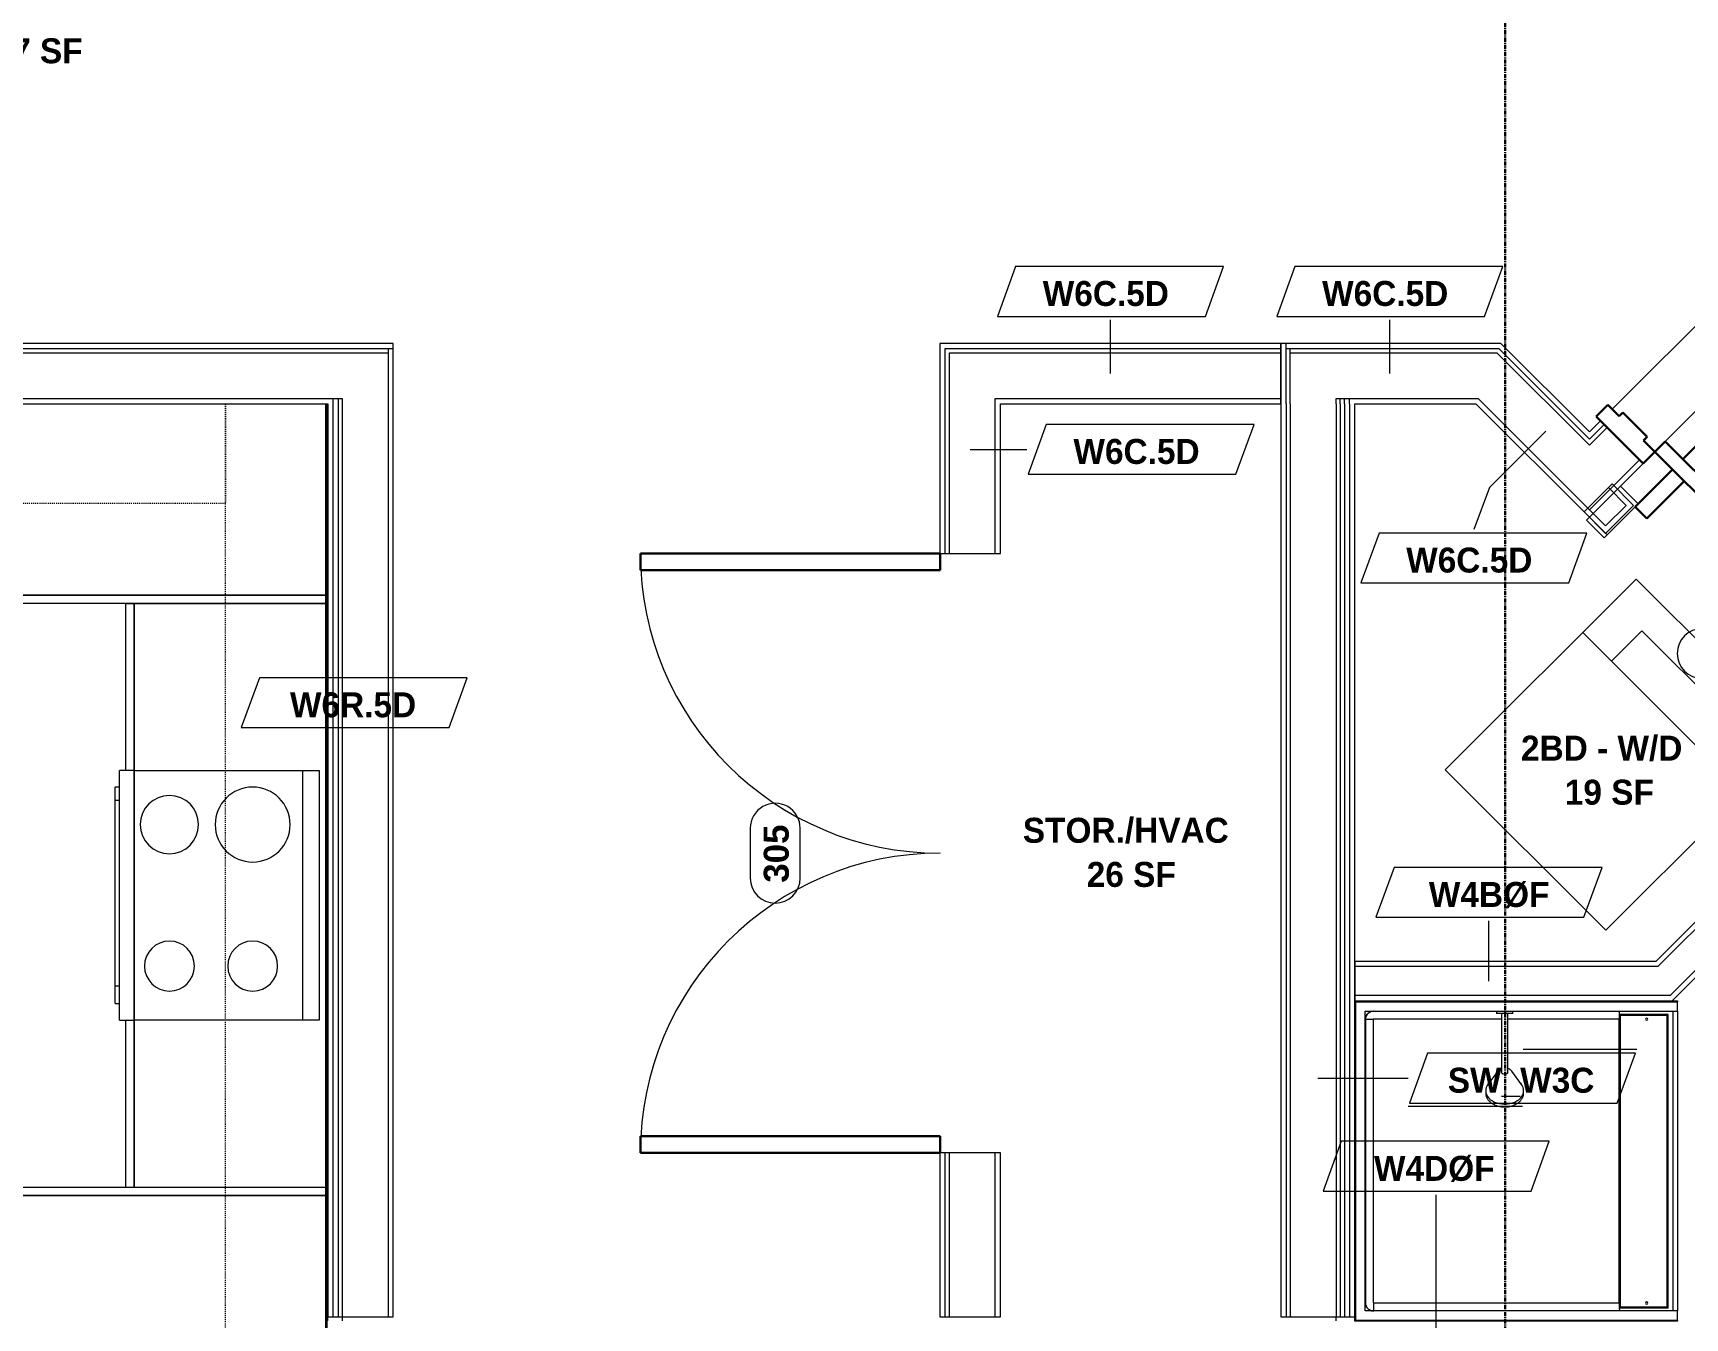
# Model space of a CAD drawing. Header units: inches. Extents: x -4058 to -1781, y 9814 to 12264.
# Drawn here: x -2677.1 to -2478.7, y 10263.6 to 10418 of the extents above; entities that cross this region are included whole.
import ezdxf

# ---------------------------------------------------------------- set-up
doc = ezdxf.new("R2010")
doc.units = ezdxf.units.IN
doc.header["$MEASUREMENT"] = 0
doc.linetypes.add('Dash', pattern=[0.25, 0.125, -0.125])
doc.linetypes.add('Grid Line 1_2_', pattern=[0.875, 0.5, -0.125, 0.125, -0.125])
for name, color, linetype, lineweight in [('0-1', 7, 'Continuous', 5), ('0-3', 8, 'Continuous', 9), ('A-AREA-IDEN', 2, 'Continuous', 9), ('A-DOOR-1', 7, 'Continuous', 9), ('A-DOOR-2', 10, 'Continuous', 30), ('A-DOOR-3', 31, 'Continuous', 9), ('A-DOOR-4', 31, 'Continuous', 30), ('A-DOOR-FRAM-2', 10, 'Continuous', 30), ('A-DOOR-IDEN', 31, 'Continuous', 9), ('A-FLOR-1', 7, 'Continuous', 9), ('A-FLOR-2', 192, 'Continuous', 9), ('A-WALL', 113, 'Continuous', 18), ('A-WALL-2', 250, 'Continuous', 18), ('A-WALL-3', 113, 'Continuous', 9), ('A-WALL-IDEN', 211, 'Continuous', 9), ('I-WALL-1', 7, 'Continuous', 9), ('P-SANR-FIXT', 6, 'Continuous', 9), ('Q-CASE', 31, 'Continuous', 9), ('Q-CASE-HDLN', 31, 'Dash', 9), ('Q-SPCQ', 91, 'Continuous', 9), ('S-GRID-1', 1, 'Grid Line 1_2_', 30)]:
    doc.layers.add(name, color=color, linetype=linetype, lineweight=lineweight)
doc.styles.add('Arial_B', font='arialbd.ttf', dxfattribs={"height": 3})
doc.styles.add('Century Gothic_B', font='GOTHICB.TTF', dxfattribs={"height": 3})

# ---------------------------------------------------------------- blocks, each defined once
blk = doc.blocks.new('CTR - 1st Phase - Shell_rvt-1-UNITS PLANS - 3RD FLOOR')
at = {"layer": 'A-FLOR-1'}
for p, q in [((-2641.75, 10263.21), (-2641.75, 10263.71)), ((-2640, 10263.71), (-2640, 10263.21)), ((-2520.62, 10263.21), (-2520.62, 10263.71))]:
    blk.add_line(p, q, dxfattribs=at)
blk = doc.blocks.new('HOLLOW METAL - DOUBLE - HM - METAL LEAF - 20 MIN_ - 6-0 x 6-8-2194249-UNITS PLANS - 3RD FLOOR')
at = {"layer": 'A-DOOR-1'}
for centre, start, end in [((-36, -3.625), 270, 0), ((36, -3.625), 180, 270)]:
    blk.add_arc(centre, 36, start, end, dxfattribs=at)
at = {"layer": 'A-DOOR-2'}
for p, q in [((-34, -3.625), (-36, -3.625)), ((-36, -3.625), (-36, -39.625)), ((-34, -39.625), (-34, -3.625)), ((34, -3.625), (36, -3.625)), ((34, -39.625), (34, -3.625)), ((36, -3.625), (36, -39.625)), ((-36, -39.625), (-34, -39.625)), ((36, -39.625), (34, -39.625))]:
    blk.add_line(p, q, dxfattribs=at)
blk = doc.blocks.new('HOLLOW METAL - UNIT DOOR-2191978-UNITS PLANS - 3RD FLOOR')
at = {"layer": 'A-DOOR-1'}
blk.add_arc((18, 3.875), 36, 90, 180, dxfattribs=at)
at = {"layer": 'A-DOOR-2'}
for p, q in [((18, 39.875), (16.25, 39.875)), ((16.25, 39.875), (16.25, 3.875)), ((18, 3.875), (18, 39.875)), ((16.25, 3.875), (18, 3.875))]:
    blk.add_line(p, q, dxfattribs=at)
at = {"layer": 'A-DOOR-FRAM-2'}
for p, q in [((-18, 3.875), (-20, 3.875)), ((-20, 3.875), (-20, -4.125)), ((-18, 1.9375), (-18, 3.875)), ((18, 3.875), (18, 1.9375)), ((20, 3.875), (18, 3.875)), ((20, -4.125), (20, 3.875)), ((-17.375, 1.9375), (-18, 1.9375)), ((-17.375, -2.1875), (-17.375, 1.9375)), ((18, 1.9375), (17.375, 1.9375)), ((17.375, 1.9375), (17.375, -2.1875)), ((-18, -4.125), (-18, -2.1875)), ((-18, -2.1875), (-17.375, -2.1875)), ((17.375, -2.1875), (18, -2.1875)), ((18, -2.1875), (18, -4.125)), ((-20, -4.125), (-18, -4.125)), ((18, -4.125), (20, -4.125))]:
    blk.add_line(p, q, dxfattribs=at)
blk = doc.blocks.new('CTR - 1st Phase - Common Walls_rvt-1-UNITS PLANS - 3RD FLOOR')
at = {"layer": 'A-WALL-2'}
for p, q in [((-2731.11, 10380.04), (-2641.75, 10380.04)), ((-2641.75, 10380.04), (-2634.5, 10380.04)), ((-2634.5, 10380.04), (-2634.5, 10379.54)), ((-2634.5, 10380.04), (-2633.87, 10380.04)), ((-2634.5, 10380.04), (-2634.5, 10379.54)), ((-2567.57, 10379.54), (-2567.57, 10380.04)), ((-2567.57, 10380.04), (-2527.25, 10380.04)), ((-2526.62, 10380.04), (-2526.62, 10380.66)), ((-2526.62, 10373.41), (-2526.62, 10380.04)), ((-2526.62, 10380.04), (-2526.12, 10380.04)), ((-2526.62, 10380.04), (-2526.12, 10380.04)), ((-2526.12, 10379.54), (-2526.12, 10380.04)), ((-2526.12, 10380.04), (-2510.46, 10380.04)), ((-2510.46, 10380.04), (-2501.8, 10380.04)), ((-2501.8, 10380.04), (-2501.09, 10380.04)), ((-2501.09, 10380.04), (-2490.19, 10369.14)), ((-2731.11, 10379.54), (-2641.75, 10379.54)), ((-2641.75, 10379.54), (-2640, 10379.54)), ((-2640, 10379.54), (-2634.5, 10379.54)), ((-2634.5, 10379.54), (-2634.5, 10263.71)), ((-2567.57, 10373.41), (-2567.57, 10379.54)), ((-2567.07, 10374.04), (-2567.07, 10379.54)), ((-2567.07, 10379.54), (-2527.25, 10379.54)), ((-2526.12, 10374.04), (-2526.12, 10379.54)), ((-2526.12, 10379.54), (-2509.96, 10379.54)), ((-2509.96, 10379.54), (-2509.07, 10379.54)), ((-2509.07, 10379.54), (-2501.3, 10379.54)), ((-2501.3, 10379.54), (-2490.19, 10368.44)), ((-2731.11, 10374.04), (-2641.75, 10374.04)), ((-2641.75, 10374.04), (-2641.12, 10374.04)), ((-2641.12, 10374.04), (-2641.12, 10263.71)), ((-2641.12, 10374.04), (-2640.5, 10374.04)), ((-2640.5, 10374.04), (-2640.5, 10263.71)), ((-2640.5, 10374.04), (-2640, 10374.04)), ((-2640, 10374.04), (-2640, 10263.71)), ((-2567.07, 10373.41), (-2567.07, 10374.04)), ((-2561.57, 10373.41), (-2561.57, 10374.04)), ((-2561.57, 10374.04), (-2527.25, 10374.04)), ((-2526.12, 10373.41), (-2526.12, 10374.04)), ((-2520.62, 10373.41), (-2520.62, 10374.04)), ((-2520.62, 10374.04), (-2520.12, 10374.04)), ((-2520.62, 10374.04), (-2520.12, 10374.04)), ((-2520.12, 10373.41), (-2520.12, 10374.04)), ((-2520.12, 10374.04), (-2519.62, 10374.04)), ((-2520.12, 10374.04), (-2519.62, 10374.04)), ((-2519.62, 10373.41), (-2519.62, 10374.04)), ((-2519.62, 10374.04), (-2519, 10374.04)), ((-2519.62, 10374.04), (-2519, 10374.04)), ((-2519, 10373.41), (-2519, 10374.04)), ((-2519, 10374.04), (-2504.46, 10374.04)), ((-2504.46, 10374.04), (-2503.57, 10374.04)), ((-2503.57, 10374.04), (-2490.19, 10360.66)), ((-2567.57, 10355.41), (-2567.57, 10373.41)), ((-2567.07, 10355.41), (-2567.07, 10373.41)), ((-2561.57, 10355.41), (-2561.57, 10373.41)), ((-2526.62, 10373.41), (-2526.62, 10263.71)), ((-2526.12, 10373.41), (-2526.12, 10263.71)), ((-2520.62, 10373.41), (-2520.62, 10263.71)), ((-2520.12, 10373.41), (-2520.12, 10263.71)), ((-2519.62, 10373.41), (-2519.62, 10263.71)), ((-2519, 10373.41), (-2519, 10263.71)), ((-2489.75, 10369.59), (-2488.43, 10370.91)), ((-2489.4, 10369.23), (-2488.07, 10370.56)), ((-2489.75, 10369.59), (-2490.19, 10369.14)), ((-2489.84, 10368.79), (-2490.19, 10368.44)), ((-2489.4, 10369.23), (-2489.84, 10368.79)), ((-2485.51, 10365.34), (-2484.18, 10366.67)), ((-2486.3, 10364.55), (-2490.19, 10360.66)), ((-2485.51, 10365.34), (-2486.3, 10364.55)), ((-2567.57, 10263.71), (-2567.57, 10283.41)), ((-2567.07, 10263.71), (-2567.07, 10283.41)), ((-2561.57, 10263.71), (-2561.57, 10283.41))]:
    blk.add_line(p, q, dxfattribs=at)
at = {"layer": 'I-WALL-1'}
for p, q in [((-2487.45, 10372.77), (-2462, 10398.22)), ((-2456.87, 10393.1), (-2481.09, 10368.88)), ((-2641.75, 10380.66), (-2731.11, 10380.66)), ((-2633.87, 10380.66), (-2641.75, 10380.66)), ((-2633.87, 10380.04), (-2633.87, 10380.66)), ((-2633.87, 10263.71), (-2633.87, 10380.04)), ((-2527.25, 10380.66), (-2568.2, 10380.66)), ((-2568.2, 10380.66), (-2568.2, 10380.04)), ((-2568.2, 10380.04), (-2568.2, 10373.41)), ((-2527.25, 10373.41), (-2527.25, 10380.66)), ((-2526.62, 10380.66), (-2527.25, 10380.66)), ((-2527.25, 10380.66), (-2527.25, 10373.41)), ((-2511.08, 10380.66), (-2526.62, 10380.66)), ((-2501.71, 10380.66), (-2511.08, 10380.66)), ((-2500.83, 10380.66), (-2501.71, 10380.66)), ((-2490.19, 10370.03), (-2500.83, 10380.66)), ((-2731.11, 10373.41), (-2641.75, 10373.41)), ((-2641.75, 10373.41), (-2641.75, 10263.71)), ((-2568.2, 10373.41), (-2568.2, 10355.41)), ((-2560.95, 10355.41), (-2560.95, 10373.41)), ((-2560.95, 10373.41), (-2527.25, 10373.41)), ((-2527.25, 10373.41), (-2527.25, 10263.71)), ((-2518.37, 10301.66), (-2518.37, 10373.41)), ((-2518.37, 10373.41), (-2503.83, 10373.41)), ((-2503.83, 10373.41), (-2490.19, 10359.77)), ((-2488.87, 10371.35), (-2490.19, 10370.03)), ((-2485.07, 10364.9), (-2483.74, 10366.23)), ((-2489.75, 10360.22), (-2485.07, 10364.9)), ((-2490.19, 10359.77), (-2489.75, 10360.22)), ((-2568.2, 10355.41), (-2560.95, 10355.41)), ((-2568.2, 10283.41), (-2568.2, 10263.71)), ((-2560.95, 10283.41), (-2568.2, 10283.41)), ((-2560.95, 10263.71), (-2560.95, 10283.41)), ((-2641.75, 10263.71), (-2633.87, 10263.71)), ((-2568.2, 10263.71), (-2560.95, 10263.71)), ((-2527.25, 10263.71), (-2518.37, 10263.71))]:
    blk.add_line(p, q, dxfattribs=at)
at = {"layer": '0-3'}
for name, p, rotation in [('HOLLOW METAL - UNIT DOOR-2191978-UNITS PLANS - 3RD FLOOR', (-2472.34, 10383.11), 224.9999999999895), ('HOLLOW METAL - DOUBLE - HM - METAL LEAF - 20 MIN_ - 6-0 x 6-8-2194249-UNITS PLANS - 3RD FLOOR', (-2564.57, 10319.41), 270.0000000000042)]:
    blk.add_blockref(name, p, dxfattribs=dict(at, rotation=rotation))
blk = doc.blocks.new('CTR - 1st Phase - Structure_rvt-1-UNITS PLANS - 3RD FLOOR')
at = {"layer": 'S-GRID-1'}
blk.add_line((-2500.32, 9814.03), (-2500.32, 12247.5), dxfattribs=at)
blk = doc.blocks.new('OD_CW_Upper Cabinet - OD_CW_Upper Cabinet-4366989-UNITS PLANS - 3RD FLOOR')
at = {"layer": 'Q-CASE-HDLN'}
for p, q in [((0.74, -24), (0.74, -12)), ((0.74, -12), (115.86, -12)), ((115.86, -12), (115.86, -24)), ((115.86, -24), (0.74, -24))]:
    blk.add_line(p, q, dxfattribs=at)
blk = doc.blocks.new('OD_CW_Base Cabinet - OD_CW_Base Cabinet-4365926-UNITS PLANS - 3RD FLOOR')
at = {"layer": 'Q-CASE'}
for p, q in [((0.74, 0), (20.8, 0)), ((0.74, 0), (20.8, 0)), ((20.8, -1), (0.74, -1)), ((0.74, -1), (20.8, -1)), ((50.8, 0), (70.86, 0)), ((50.8, 0), (70.86, 0)), ((70.86, -1), (50.8, -1)), ((50.8, -1), (70.86, -1)), ((70.86, 0), (70.86, -24)), ((70.86, 0), (70.86, -1)), ((70.86, -1), (70.86, -24)), ((70.86, -24), (0.74, -24)), ((70.86, -24), (0.74, -24))]:
    blk.add_line(p, q, dxfattribs=at)
blk = doc.blocks.new('OD_CW_Base Cabinet - OD_CW_Base Cabinet-4365927-UNITS PLANS - 3RD FLOOR')
at = {"layer": 'Q-CASE'}
for p, q in [((0.74, 0), (107.93, 0)), ((0.74, -24), (0.74, 0)), ((107.93, 0), (107.93, -24)), ((107.93, -24), (0.74, -24))]:
    blk.add_line(p, q, dxfattribs=at)
blk = doc.blocks.new('SWING - SINGLE - FLUSH - SWING - FLUSH - 3-0 x 6-8 - PASSAGE-4346077-UNITS PLANS - 3RD FLOOR')
at = {"layer": 'A-DOOR-3'}
for p, q in [((-21, 2.37), (-21, 2.87)), ((-21, 2.87), (-18, 2.87)), ((-21, 2.37), (-18, 2.37)), ((-21, -2.88), (-21, 2.37)), ((-18, 2.37), (-21, 2.37)), ((-18, 2.87), (-18, 2.37)), ((-18, 2.37), (-18, -2.88)), ((18, 2.37), (18, 2.87)), ((18, 2.87), (21, 2.87)), ((18, 2.37), (21, 2.37)), ((18, -2.88), (18, 2.37)), ((21, 2.37), (18, 2.37)), ((21, 2.87), (21, 2.37)), ((21, 2.37), (21, -2.88)), ((-18, -2.88), (-21, -2.88)), ((21, -2.88), (18, -2.88))]:
    blk.add_line(p, q, dxfattribs=at)
blk.add_arc((18, -2.38), 36.07, 180, 266.8211, dxfattribs=at)
at = {"layer": 'A-DOOR-4'}
for p, q in [((16, -2.38), (16, -8.73)), ((18, -2.38), (16, -2.38)), ((18, -2.38), (18, -8.73)), ((16, -10.48), (16, -38.39)), ((18, -10.48), (18, -38.39)), ((18, -38.39), (16, -38.39))]:
    blk.add_line(p, q, dxfattribs=at)
blk = doc.blocks.new('Stacked Washer and Dryer - 26_x25_ - Private-1352637-UNITS PLANS - 3RD FLOOR')
at = {"layer": 'P-SANR-FIXT'}
for p, q in [((0, 13.625), (32.4375, 13.625)), ((0, 13.625), (0, -13.625)), ((23.34375, 13.625), (23.34375, -13.625)), ((32.4375, 13.625), (32.4375, -13.625)), ((23.34375, 8.75), (28.53125, 8.75)), ((28.53125, 8.75), (28.53125, -8.75)), ((28.53125, -8.75), (23.34375, -8.75)), ((32.4375, -13.625), (0, -13.625))]:
    blk.add_line(p, q, dxfattribs=at)
blk = doc.blocks.new('OD_CW_Upper Cabinet - OD_CW_Upper Cabinet-4366990-UNITS PLANS - 3RD FLOOR')
at = {"layer": 'Q-CASE-HDLN'}
for p, q in [((0.74, -24), (0.74, -12)), ((0.74, -12), (41.64, -12)), ((41.64, -12), (41.64, -24)), ((41.64, -24), (0.74, -24))]:
    blk.add_line(p, q, dxfattribs=at)
blk = doc.blocks.new('OD_CW_Base Cabinet - OD_CW_Base Cabinet-4365928-UNITS PLANS - 3RD FLOOR')
at = {"layer": 'Q-CASE'}
for p, q in [((0.74, -24), (0.74, 0)), ((0.74, 0), (53.64, 0)), ((0.74, -1), (0.74, 0)), ((0.74, 0), (53.64, 0)), ((53.64, -1), (0.74, -1)), ((0.74, -24), (0.74, -1)), ((0.74, -1), (53.64, -1)), ((53.64, 0), (53.64, -24)), ((53.64, 0), (53.64, -1)), ((53.64, -1), (53.64, -24))]:
    blk.add_line(p, q, dxfattribs=at)
blk = doc.blocks.new('The Shower - The Shower-4050272-UNITS PLANS - 3RD FLOOR')
at = {"layer": 'P-SANR-FIXT'}
for p, q in [((0, -0.5), (38.5, -0.5)), ((0, -39.25), (0, -0.5)), ((0.12, -39.25), (0.12, -0.63)), ((0.12, -0.63), (38.38, -0.63)), ((1.25, -39.25), (1.25, -1.75)), ((1.25, -1.75), (37.25, -1.75)), ((1.73, -1.9), (1.7, -1.92)), ((2.01, -1.78), (1.93, -1.8)), ((36.25, -1.77), (2.25, -1.77)), ((36.25, -1.77), (36.25, -1.75)), ((36.57, -1.8), (36.49, -1.78)), ((36.8, -1.92), (36.77, -1.9)), ((37.25, -1.75), (37.25, -17.52)), ((38.38, -0.63), (38.38, -39.25)), ((38.5, -0.5), (38.5, -39.25)), ((1.3, -2.43), (1.28, -2.51)), ((1.38, -2.26), (1.37, -2.28)), ((1.42, -2.2), (1.4, -2.23)), ((1.58, -2.01), (1.51, -2.08)), ((2.2, -32.27), (2.2, -2.75)), ((36.25, -2.7), (2.25, -2.7)), ((36.3, -18.11), (36.3, -2.75)), ((36.99, -2.08), (36.92, -2.01)), ((37.1, -2.23), (37.08, -2.2)), ((37.13, -2.28), (37.12, -2.26)), ((37.22, -2.51), (37.2, -2.43)), ((36.3, -32.27), (36.3, -18.89)), ((37.25, -19.48), (37.25, -39.25)), ((1.62, -32.27), (1.62, -38.13)), ((36.75, -32.38), (1.75, -32.38)), ((1.75, -32.38), (1.75, -38)), ((2.2, -32.27), (36.3, -32.27)), ((36.75, -38), (36.75, -32.38)), ((36.88, -38.13), (36.88, -32.27)), ((0.12, -39.25), (0, -39.25)), ((0.12, -39.25), (1.25, -39.25)), ((1.25, -38.75), (37.25, -38.75)), ((1.25, -39.25), (1.25, -38.75)), ((37.25, -39.25), (1.25, -39.25)), ((1.62, -38.13), (36.88, -38.13)), ((1.75, -38), (36.75, -38)), ((37.25, -38.75), (37.25, -39.25)), ((37.25, -39.25), (38.38, -39.25)), ((38.5, -39.25), (38.38, -39.25))]:
    blk.add_line(p, q, dxfattribs=at)
for centre, radius, start, end in [((2.25, -2.75), 1, 90, 180), ((36.25, -2.75), 1, 0, 90), ((2.2, -35.56), 0.125, 0, 180), ((2.2, -35.56), 0.125, 180, 0), ((36.3, -35.56), 0.125, 0, 180), ((36.3, -35.56), 0.125, 180, 0)]:
    blk.add_arc(centre, radius, start, end, dxfattribs=at)
for centre, major_axis, start_param, end_param in [((2.2, -32.28), (0.95, 0), 1.570796, 3.141593), ((36.3, -32.28), (-0.95, 0), 3.141593, 4.712389)]:
    blk.add_ellipse(centre, major_axis=major_axis, ratio=0.019505, start_param=start_param, end_param=end_param, dxfattribs=at)
for points, knots in [([(2.25, -1.77), (2.19, -1.77), (2.06, -1.78), (1.8, -1.86), (1.53, -2.04), (1.34, -2.32), (1.26, -2.57), (1.25, -2.7), (1.25, -2.77)], [-0.001856, -0.001856, -0.001856, -0.001856, 0.123376, 0.248608, 0.499072, 0.749536, 0.874768, 1, 1, 1, 1]), ([(1.75, -1.88), (1.77, -1.87), (1.86, -1.82), (2.03, -1.77), (2.17, -1.75), (2.25, -1.75)], [-0.332096, -0.332096, -0.332096, -0.332096, -0.2857143, -0.1428571, 0, 0, 0, 0]), ([(36.25, -1.75), (36.31, -1.75), (36.42, -1.76), (36.59, -1.8), (36.7, -1.85), (36.75, -1.88)], [-1, -1, -1, -1, -0.8928571, -0.7857143, -0.6665409, -0.6665409, -0.6665409, -0.6665409]), ([(37.25, -2.77), (37.25, -2.7), (37.24, -2.57), (37.16, -2.32), (36.98, -2.04), (36.7, -1.86), (36.45, -1.78), (36.32, -1.77), (36.25, -1.77)], [-0.001856, -0.001856, -0.001856, -0.001856, 0.123376, 0.248608, 0.499072, 0.749536, 0.874768, 1, 1, 1, 1]), ([(36.75, -1.88), (36.79, -1.91), (36.89, -1.97), (36.97, -2.05), (37.01, -2.11)], [-0.666048, -0.666048, -0.666048, -0.666048, -0.5714286, -0.4462442, -0.4462442, -0.4462442, -0.4462442]), ([(1.38, -2.25), (1.41, -2.21), (1.47, -2.12), (1.55, -2.04), (1.59, -2)], [-0.666048, -0.666048, -0.666048, -0.666048, -0.5714286, -0.4597287, -0.4597287, -0.4597287, -0.4597287]), ([(2.25, -2.7), (2.24, -2.7), (2.24, -2.7), (2.23, -2.7), (2.22, -2.71), (2.22, -2.71), (2.21, -2.72), (2.21, -2.73), (2.2, -2.74), (2.2, -2.74), (2.2, -2.75), (2.2, -2.75)], [-1, -1, -1, -1, -0.833333, -0.75, -0.666667, -0.583333, -0.416667, -0.333333, -0.208333, -0.083333, 0, 0, 0, 0]), ([(36.3, -2.75), (36.3, -2.74), (36.3, -2.74), (36.3, -2.73), (36.29, -2.72), (36.29, -2.72), (36.28, -2.71), (36.27, -2.71), (36.26, -2.7), (36.26, -2.7), (36.25, -2.7), (36.25, -2.7)], [-1, -1, -1, -1, -0.833333, -0.75, -0.666667, -0.583333, -0.416667, -0.333333, -0.208333, -0.083333, 0, 0, 0, 0]), ([(37.12, -2.25), (37.13, -2.27), (37.16, -2.33), (37.18, -2.38), (37.19, -2.42)], [-0.332096, -0.332096, -0.332096, -0.332096, -0.2857143, -0.2167295, -0.2167295, -0.2167295, -0.2167295])]:
    blk.add_open_spline(points, degree=3, knots=knots, dxfattribs=at)
for points in [[(1.63, -1.97), (1.67, -1.94), (1.71, -1.91), (1.75, -1.88)], [(36.25, -2.7), (36.25, -2.62), (36.25, -2.45), (36.25, -2.22), (36.25, -2.03), (36.25, -1.88), (36.25, -1.82), (36.25, -1.8)], [(1.25, -2.75), (1.25, -2.74), (1.25, -2.72), (1.25, -2.71)], [(2.2, -2.75), (2.12, -2.75), (1.95, -2.75), (1.72, -2.75), (1.52, -2.76), (1.37, -2.76), (1.27, -2.76), (1.25, -2.77), (1.25, -2.77)], [(1.35, -2.32), (1.36, -2.3), (1.37, -2.27), (1.38, -2.25)], [(37.05, -2.15), (37.07, -2.18), (37.09, -2.21), (37.12, -2.25)], [(37.25, -2.67), (37.25, -2.7), (37.25, -2.72), (37.25, -2.75)]]:
    blk.add_open_spline(points, degree=3, dxfattribs=at)
blk = doc.blocks.new('Shower Head - Shower Head-3260035-UNITS PLANS - 3RD FLOOR')
at = {"layer": 'P-SANR-FIXT'}
for p, q in [((-2.28, 9.81), (-2.28, 9.54)), ((-2.02, 8.78), (-0.84, 7.19)), ((0.84, 7.19), (2.02, 8.78)), ((2.28, 9.54), (2.28, 9.81)), ((-0.39, 7.27), (-0.39, 6.01)), ((0.39, 6.01), (0.39, 7.27)), ((-0.98, 0.26), (-0.98, 0)), ((-0.98, 0.26), (0.98, 0.26)), ((-0.39, 1), (-0.39, 0.26)), ((0.39, 0.26), (0.39, 1)), ((0.98, 0), (0.98, 0.26)), ((0.98, 0), (-0.98, 0))]:
    blk.add_line(p, q, dxfattribs=at)
at = {"layer": 'P-SANR-FIXT', "flags": 128}
for points in [[(0, 11.49), (-0.09, 11.49), (-0.18, 11.48), (-0.27, 11.48), (-0.35, 11.47), (-0.44, 11.46), (-0.53, 11.44), (-0.62, 11.43), (-0.7, 11.41), (-0.79, 11.39), (-0.87, 11.36), (-0.95, 11.34), (-1.03, 11.31), (-1.11, 11.28), (-1.19, 11.25), (-1.26, 11.21), (-1.34, 11.17), (-1.41, 11.13), (-1.48, 11.09), (-1.55, 11.05), (-1.61, 11), (-1.68, 10.95), (-1.74, 10.9), (-1.8, 10.85), (-1.85, 10.8), (-1.9, 10.74), (-1.95, 10.69), (-2, 10.63), (-2.04, 10.57), (-2.08, 10.51), (-2.12, 10.44), (-2.15, 10.38), (-2.18, 10.31), (-2.21, 10.25), (-2.23, 10.18), (-2.25, 10.11), (-2.26, 10.04), (-2.27, 9.97), (-2.28, 9.9), (-2.28, 9.83), (-2.28, 9.81)], [(2.28, 9.81), (2.28, 9.88), (2.28, 9.95), (2.27, 10.02), (2.25, 10.09), (2.24, 10.16), (2.21, 10.23), (2.19, 10.3), (2.16, 10.36), (2.13, 10.43), (2.09, 10.49), (2.05, 10.55), (2.01, 10.61), (1.97, 10.67), (1.92, 10.73), (1.86, 10.79), (1.81, 10.84), (1.75, 10.89), (1.69, 10.94), (1.63, 10.99), (1.57, 11.04), (1.5, 11.08), (1.43, 11.12), (1.36, 11.16), (1.28, 11.2), (1.21, 11.24), (1.13, 11.27), (1.05, 11.3), (0.97, 11.33), (0.89, 11.36), (0.81, 11.38), (0.72, 11.4), (0.64, 11.42), (0.55, 11.44), (0.47, 11.45), (0.38, 11.46), (0.29, 11.47), (0.2, 11.48), (0.11, 11.49), (0.02, 11.49), (0, 11.49)], [(-0.84, 7.19), (-0.81, 7.16), (-0.79, 7.13), (-0.76, 7.1), (-0.73, 7.08), (-0.7, 7.05), (-0.68, 7.03), (-0.65, 7.01), (-0.62, 6.98), (-0.59, 6.97), (-0.56, 6.95), (-0.53, 6.93), (-0.49, 6.91), (-0.46, 6.9), (-0.43, 6.89), (-0.4, 6.87)], [(-0.39, 6.01), (-0.39, 5.81), (-0.39, 5.6), (-0.39, 5.38), (-0.39, 5.15), (-0.39, 4.92), (-0.39, 4.68), (-0.39, 4.43), (-0.39, 4.18), (-0.39, 3.93), (-0.39, 3.67), (-0.39, 3.4), (-0.39, 3.13), (-0.39, 2.86), (-0.39, 2.59), (-0.39, 2.31), (-0.39, 2.03), (-0.39, 1.75), (-0.39, 1.46), (-0.39, 1.18), (-0.39, 1)], [(0.39, 6.87), (0.43, 6.88), (0.46, 6.9), (0.49, 6.91), (0.52, 6.93), (0.55, 6.94), (0.58, 6.96), (0.61, 6.98), (0.64, 7), (0.67, 7.03), (0.7, 7.05), (0.73, 7.07), (0.76, 7.1), (0.78, 7.13), (0.81, 7.16), (0.83, 7.19), (0.84, 7.19)], [(0.39, 1), (0.39, 1.29), (0.39, 1.57), (0.39, 1.85), (0.39, 2.13), (0.39, 2.41), (0.39, 2.69), (0.39, 2.96), (0.39, 3.23), (0.39, 3.5), (0.39, 3.76), (0.39, 4.02), (0.39, 4.27), (0.39, 4.52), (0.39, 4.77), (0.39, 5), (0.39, 5.23), (0.39, 5.46), (0.39, 5.67), (0.39, 5.88), (0.39, 6.01)]]:
    blk.add_lwpolyline(points, dxfattribs=at)
at = {"layer": 'P-SANR-FIXT'}
for centre, major_axis, start_param, end_param in [((0, 9.54), (-2.28, 0), 4.712389, 6.956384), ((0, 9.54), (2.28, 0), 5.609987, 7.853982), ((0, 7.27), (-0.394, 0), 4.712389, 6.283185), ((0, 7.27), (0.394, 0), 0, 1.570796)]:
    blk.add_ellipse(centre, major_axis=major_axis, ratio=0.707107, start_param=start_param, end_param=end_param, dxfattribs=at)
blk = doc.blocks.new('Range - 24_ x 30_-2320547-UNITS PLANS - 3RD FLOOR')
at = {"layer": 'Q-SPCQ'}
for p, q in [((0, 22), (0, 24)), ((0, 24), (30, 24)), ((30, 24), (30, 22)), ((0, 1.75), (0, 22)), ((0, 22), (30, 22)), ((30, 22), (30, 1.75)), ((30, 1.75), (0, 1.75)), ((0, 1.75), (30, 1.75)), ((0, 1.75), (0, 0)), ((30, 0), (30, 1.75)), ((30, 0), (0, 0)), ((2, 0), (2, -0.5)), ((3.61, -0.5), (2, -0.5)), ((3.61, 0), (3.61, -0.5)), ((25.87, -0.5), (3.61, -0.5)), ((25.87, -0.5), (25.87, 0)), ((28, -0.5), (25.87, -0.5)), ((28, -0.5), (28, 0))]:
    blk.add_line(p, q, dxfattribs=at)
for centre, radius, start, end in [((6.5, 16), 4.5, 0, 180), ((23.5, 16), 3, 0, 180), ((6.5, 16), 4.5, 180, 360), ((23.5, 16), 3, 180, 360), ((6.5, 6), 3.5, 0, 180), ((23.5, 6), 3, 0, 180), ((6.5, 6), 3.5, 180, 360), ((23.5, 6), 3, 180, 360)]:
    blk.add_arc(centre, radius, start, end, dxfattribs=at)
blk = doc.blocks.new('Wall Tag - Shear Wall-3956451-UNITS PLANS - 3RD FLOOR')
at = {"layer": 'A-WALL-IDEN'}
for p, q in [((-0.3561, 0.0937), (-0.4244, -0.0937)), ((0.4244, 0.0937), (-0.3561, 0.0937)), ((0.4291, 0.1068), (0.0033, 0.1068)), ((0.3561, -0.0937), (0.4244, 0.0937)), ((0, -0.1068), (-0.4291, -0.1068)), ((-0.4244, -0.0937), (0.3561, -0.0937))]:
    blk.add_line(p, q, dxfattribs=at)
blk = doc.blocks.new('Wall Tag - Arch Wall-3956453-UNITS PLANS - 3RD FLOOR')
at = {"layer": 'A-WALL-IDEN'}
for p, q in [((-0.3561, 0.0937), (-0.4244, -0.0937)), ((0.4244, 0.0937), (-0.3561, 0.0937)), ((0.3561, -0.0937), (0.4244, 0.0937)), ((-0.4244, -0.0937), (0.3561, -0.0937))]:
    blk.add_line(p, q, dxfattribs=at)
blk = doc.blocks.new('Door Tag - Mark - Instance-4122133-UNITS PLANS - 3RD FLOOR')
at = {"layer": 'A-DOOR-IDEN'}
for p, q in [((0.09375, 0.09375), (-0.09375, 0.09375)), ((-0.09375, -0.09375), (0.09375, -0.09375))]:
    blk.add_line(p, q, dxfattribs=at)
for centre, start, end in [((-0.09375, 0), 90, 270), ((0.09375, 0), 270, 90)]:
    blk.add_arc(centre, 0.09375, start, end, dxfattribs=at)
blk = doc.blocks.new('Door Tag - Type Mark-2601225-UNITS PLANS - 3RD FLOOR')
at = {"layer": 'A-DOOR-IDEN'}
for p, q in [((0.09375, 0.09375), (-0.09375, 0.09375)), ((-0.09375, -0.09375), (0.09375, -0.09375))]:
    blk.add_line(p, q, dxfattribs=at)
for centre, start, end in [((-0.09375, 0), 90, 270), ((0.09375, 0), 270, 90)]:
    blk.add_arc(centre, 0.09375, start, end, dxfattribs=at)

msp = doc.modelspace()

# ---------------------------------------------------------------- linework, layer by layer
at = {"layer": 'A-FLOR-2'}
msp.add_line((-2641.82, 10017.71), (-2641.82, 10373.41), dxfattribs=at)
at = {"layer": 'A-WALL'}
for p, q in [((-2485.76, 10361.2), (-2487.89, 10363.33)), ((-2490.37, 10360.86), (-2488.24, 10358.73)), ((-2488.24, 10358.73), (-2485.76, 10361.2)), ((-2481.96, 10305.79), (-2458.63, 10329.12)), ((-2480.51, 10302.29), (-2456.15, 10326.64)), ((-2481.96, 10305.79), (-2518.37, 10305.79)), ((-2480.51, 10302.29), (-2518.37, 10302.29))]:
    msp.add_line(p, q, dxfattribs=at)
at = {"layer": 'A-WALL-3'}
for p, q in [((-2487.45, 10363.78), (-2490.81, 10360.42)), ((-2484.88, 10361.2), (-2487.45, 10363.78)), ((-2490.81, 10360.42), (-2488.24, 10357.84)), ((-2488.24, 10357.84), (-2484.88, 10361.2)), ((-2459.51, 10329.12), (-2482.22, 10306.41)), ((-2480.25, 10301.66), (-2456.15, 10325.76)), ((-2482.22, 10306.41), (-2518.37, 10306.41)), ((-2518.37, 10306.41), (-2518.37, 10301.66))]:
    msp.add_line(p, q, dxfattribs=at)
at = {"layer": 'A-WALL-IDEN'}
for p, q in [((-2547.72, 10377.04), (-2547.72, 10383.49)), ((-2514.17, 10377.04), (-2514.17, 10383.49)), ((-2495.42, 10370.13), (-2502.21, 10363.35)), ((-2564.57, 10367.93), (-2557.77, 10367.93)), ((-2502.21, 10363.35), (-2504.07, 10358.3)), ((-2502.26, 10304.04), (-2502.26, 10311.29)), ((-2522.81, 10292.39), (-2511.97, 10292.39)), ((-2508.6, 10261.23), (-2508.6, 10278.37))]:
    msp.add_line(p, q, dxfattribs=at)
at = {"layer": 'Q-CASE'}
for p, q in [((-2749.2, 10279.29), (-2642.01, 10279.29)), ((-2642.01, 10279.29), (-2642.01, 10278.29)), ((-2749.2, 10278.29), (-2642.01, 10278.29)), ((-2642.01, 10278.29), (-2749.2, 10278.29)), ((-2642.01, 10278.29), (-2642.01, 10255.29))]:
    msp.add_line(p, q, dxfattribs=at)

# ---------------------------------------------------------------- block references
at = {"layer": '0-1'}
for name in ['CTR - 1st Phase - Structure_rvt-1-UNITS PLANS - 3RD FLOOR', 'CTR - 1st Phase - Shell_rvt-1-UNITS PLANS - 3RD FLOOR', 'CTR - 1st Phase - Common Walls_rvt-1-UNITS PLANS - 3RD FLOOR']:
    msp.add_blockref(name, (0, 0), dxfattribs=at)
at = {"layer": 'A-DOOR-3', "rotation": 134.9999999999715}
msp.add_blockref('SWING - SINGLE - FLUSH - SWING - FLUSH - 3-0 x 6-8 - PASSAGE-4346077-UNITS PLANS - 3RD FLOOR', (-2473.65, 10346.62), dxfattribs=at)
at = {"layer": 'A-DOOR-IDEN', "xscale": 31.99999999999999, "yscale": 31.99999999999999, "zscale": 31.99999999999999}
msp.add_blockref('Door Tag - Type Mark-2601225-UNITS PLANS - 3RD FLOOR', (-2473.65, 10343.39), dxfattribs=at)
at = {"layer": 'A-DOOR-IDEN', "xscale": 31.99999999999999, "yscale": 31.99999999999999, "zscale": 31.99999999999999, "rotation": 89.99999999999955}
msp.add_blockref('Door Tag - Mark - Instance-4122133-UNITS PLANS - 3RD FLOOR', (-2587.99, 10319.41), dxfattribs=at)
at = {"layer": 'A-WALL-IDEN', "xscale": 31.99999999999999, "yscale": 31.99999999999999, "zscale": 31.99999999999999}
for name, p in [('Wall Tag - Arch Wall-3956453-UNITS PLANS - 3RD FLOOR', (-2547.72, 10386.91)), ('Wall Tag - Arch Wall-3956453-UNITS PLANS - 3RD FLOOR', (-2514.17, 10386.91)), ('Wall Tag - Arch Wall-3956453-UNITS PLANS - 3RD FLOOR', (-2544.04, 10367.93)), ('Wall Tag - Arch Wall-3956453-UNITS PLANS - 3RD FLOOR', (-2504.07, 10354.88)), ('Wall Tag - Arch Wall-3956453-UNITS PLANS - 3RD FLOOR', (-2638.56, 10337.49)), ('Wall Tag - Arch Wall-3956453-UNITS PLANS - 3RD FLOOR', (-2502.26, 10314.71)), ('Wall Tag - Shear Wall-3956451-UNITS PLANS - 3RD FLOOR', (-2498.24, 10292.39)), ('Wall Tag - Arch Wall-3956453-UNITS PLANS - 3RD FLOOR', (-2508.6, 10281.79))]:
    msp.add_blockref(name, p, dxfattribs=at)
at = {"layer": 'P-SANR-FIXT'}
for name, p, rotation in [('Stacked Washer and Dryer - 26_x25_ - Private-1352637-UNITS PLANS - 3RD FLOOR', (-2497.87, 10319.78), 45.00000000003374), ('The Shower - The Shower-4050272-UNITS PLANS - 3RD FLOOR', (-2518.87, 10263.16), 89.99999999991975), ('Shower Head - Shower Head-3260035-UNITS PLANS - 3RD FLOOR', (-2500.37, 10300.41), 180)]:
    msp.add_blockref(name, p, dxfattribs=dict(at, rotation=rotation))
at = {"layer": 'Q-CASE'}
for name, p, rotation in [('OD_CW_Upper Cabinet - OD_CW_Upper Cabinet-4366990-UNITS PLANS - 3RD FLOOR', (-2653.27, 10349.41), 180), ('OD_CW_Base Cabinet - OD_CW_Base Cabinet-4365928-UNITS PLANS - 3RD FLOOR', (-2641.27, 10349.41), 180), ('OD_CW_Upper Cabinet - OD_CW_Upper Cabinet-4366989-UNITS PLANS - 3RD FLOOR', (-2666.01, 10257.55), 90.00000000000365), ('OD_CW_Base Cabinet - OD_CW_Base Cabinet-4365926-UNITS PLANS - 3RD FLOOR', (-2666.01, 10278.55), 89.99999999999937)]:
    msp.add_blockref(name, p, dxfattribs=dict(at, rotation=rotation))
msp.add_blockref('OD_CW_Base Cabinet - OD_CW_Base Cabinet-4365927-UNITS PLANS - 3RD FLOOR', (-2749.94, 10279.29), dxfattribs=at)
at = {"layer": 'Q-SPCQ', "rotation": 270.0000000000008}
msp.add_blockref('Range - 24_ x 30_-2320547-UNITS PLANS - 3RD FLOOR', (-2666.76, 10329.35), dxfattribs=at)

# ---------------------------------------------------------------- texts
at = {"layer": 'A-AREA-IDEN', "char_height": 3, "attachment_point": 1, "style": 'Century Gothic_B'}
for s, insert, width in [('567 SF', (-2684.12, 10417.32), 15.352), ('2BD - W/D', (-2498.41, 10333.53), 25.149), ('19 SF', (-2493.15, 10328.24), 12.423), ('STOR./HVAC', (-2558.25, 10323.66), 31.007), ('26 SF', (-2550.58, 10318.36), 12.423)]:
    msp.add_mtext(s, dxfattribs=dict(at, insert=insert, width=width))
at = {"layer": 'A-DOOR-IDEN', "insert": (-2589.37, 10315.86), "char_height": 3, "width": 8.484, "attachment_point": 1, "rotation": 90, "style": 'Arial_B'}
msp.add_mtext('305', dxfattribs=at)
at = {"layer": 'A-WALL-IDEN', "char_height": 3, "attachment_point": 1, "style": 'Century Gothic_B'}
for s, insert, width in [('W6C.5D', (-2555.86, 10388.16), 19.594), ('W6C.5D', (-2522.3, 10388.16), 19.594), ('W6C.5D', (-2552.17, 10369.18), 19.594), ('W6C.5D', (-2512.2, 10356.13), 19.594), ('W6R.5D', (-2646.28, 10338.74), 18.584), ('W4BØF', (-2509.48, 10315.95), 17.372), ('SW_W3C', (-2507.2, 10293.63), 21.614), ('W4DØF', (-2516.07, 10283.04), 17.978)]:
    msp.add_mtext(s, dxfattribs=dict(at, insert=insert, width=width))

doc.saveas('drawing.dxf')
